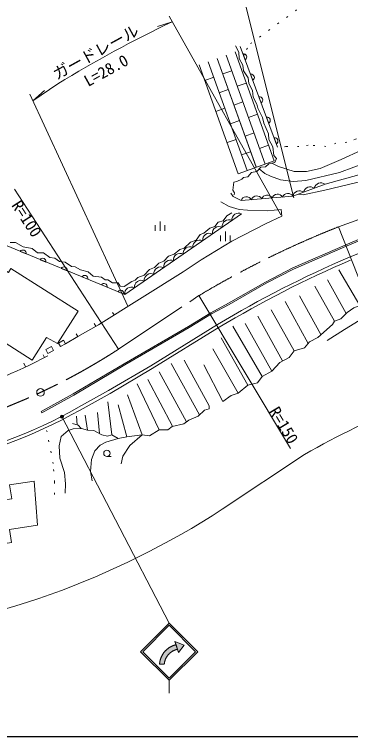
# Model space of a CAD drawing. Units: millimetres, scale not verified. Extents: x 40000 to 680000, y 20000 to 380000.
# Drawn here: x 270886 to 323772, y 205000 to 318548 of the extents above; entities that cross this region are included whole.
import ezdxf
from ezdxf.enums import TextEntityAlignment as Align

# ---------------------------------------------------------------- set-up
doc = ezdxf.new("R2010")
doc.units = ezdxf.units.MM
doc.header["$LTSCALE"] = 1000
doc.linetypes.add('CHAIN', pattern=[18.5, 12, -1.5, 3.5, -1.5])
doc.linetypes.add('DOTTED', pattern=[1.75, 0.25, -1.5])
for name, color, linetype, lineweight in [('M-BGD', 7, 'Continuous', 13), ('M-BMK', 2, 'CHAIN', 13), ('M-BMK-SRVR', 3, 'Continuous', 13), ('M-STR-HTXT', 7, 'Continuous', 13), ('M-STR-STRC', 7, 'Continuous', 13), ('M-TTL-BAND', 7, 'Continuous', 25)]:
    doc.layers.add(name, color=color, linetype=linetype, lineweight=lineweight)
doc.styles.add('ＭＳ ゴシック', font='')
doc.styles.get('ＭＳ ゴシック').set_extended_font_data('MS Gothic')

msp = doc.modelspace()

# ---------------------------------------------------------------- hatches: boundary and pattern name
at = {"layer": 'M-STR-HTXT'}
msp.add_hatch(color=256, dxfattribs=at).paths.add_polyline_path([(278585, 255427, -1), (278146, 255188, -1)])
at = {"layer": 'M-STR-STRC'}
for points in [[(296539, 218717), (296495, 218708), (296451, 218698), (296407, 218687), (296364, 218676), (296320, 218663), (296277, 218650), (296234, 218637), (296191, 218622), (296149, 218607), (296107, 218591), (296065, 218575), (296023, 218557), (295982, 218539), (295941, 218520), (295900, 218501), (295860, 218480), (295820, 218459), (295780, 218438), (295741, 218415), (295702, 218392), (295664, 218369), (295626, 218344), (295588, 218319), (295551, 218294), (295514, 218267), (295478, 218240), (295442, 218213), (295407, 218185), (295372, 218156), (295338, 218126), (295305, 218096), (295271, 218066), (295239, 218035), (295207, 218003), (295175, 217971), (295144, 217938), (295114, 217905), (295084, 217871), (295055, 217836), (295026, 217801), (294998, 217766), (294971, 217730), (294944, 217694), (294918, 217657), (294892, 217620), (294868, 217582), (294844, 217544), (294820, 217505), (294797, 217466), (294775, 217427), (294754, 217387), (294733, 217347), (294713, 217307), (294694, 217266), (294675, 217225), (294657, 217183), (294640, 217142), (294624, 217100), (294608, 217057), (294593, 217015), (294579, 216972), (294565, 216929), (294553, 216886), (294541, 216842), (294530, 216798), (294519, 216754), (294510, 216710), (294501, 216666), (294493, 216622), (294485, 216577), (294479, 216532), (294473, 216488), (294468, 216443), (294464, 216398), (294463, 216394), (293720, 216395), (293723, 216434), (293728, 216491), (293734, 216549), (293741, 216607), (293749, 216664), (293758, 216722), (293768, 216779), (293779, 216836), (293790, 216893), (293803, 216949), (293817, 217006), (293832, 217062), (293848, 217118), (293865, 217173), (293883, 217229), (293902, 217284), (293921, 217338), (293942, 217392), (293964, 217446), (293986, 217500), (294010, 217553), (294034, 217606), (294059, 217658), (294086, 217710), (294113, 217761), (294141, 217812), (294170, 217862), (294200, 217912), (294230, 217961), (294262, 218010), (294294, 218058), (294327, 218106), (294361, 218153), (294396, 218199), (294432, 218245), (294468, 218290), (294505, 218335), (294543, 218379), (294582, 218422), (294622, 218465), (294662, 218507), (294703, 218548), (294745, 218588), (294787, 218628), (294830, 218667), (294874, 218705), (294918, 218742), (294963, 218779), (295009, 218815), (295055, 218850), (295102, 218884), (295150, 218918), (295198, 218950), (295246, 218982), (295295, 219013), (295345, 219043), (295395, 219072), (295446, 219100), (295497, 219128), (295549, 219154), (295601, 219180), (295654, 219204), (295707, 219228), (295760, 219251), (295814, 219273), (295868, 219294), (295923, 219314), (295977, 219333), (296033, 219351), (296088, 219368), (296144, 219384), (296200, 219399), (296256, 219413), (296313, 219427), (296147, 219946), (297617, 219382), (296705, 218198)], [(296313, 219427), (296256, 219413), (296200, 219399), (296144, 219384), (296088, 219368), (296033, 219351), (295977, 219333), (295923, 219314), (295868, 219294), (295814, 219273), (295760, 219251), (295707, 219228), (295654, 219204), (295601, 219180), (295549, 219154), (295497, 219128), (295446, 219100), (295395, 219072), (295345, 219043), (295295, 219013), (295246, 218982), (295198, 218950), (295150, 218918), (295102, 218884), (295055, 218850), (295009, 218815), (294963, 218779), (294918, 218742), (294874, 218705), (294830, 218667), (294787, 218628), (294745, 218588), (294703, 218548), (294662, 218507), (294622, 218465), (294582, 218422), (294543, 218379), (294505, 218335), (294468, 218290), (294432, 218245), (294396, 218199), (294361, 218153), (294327, 218106), (294294, 218058), (294262, 218010), (294230, 217961), (294200, 217912), (294170, 217862), (294141, 217812), (294113, 217761), (294086, 217710), (294059, 217658), (294034, 217606), (294010, 217553), (293986, 217500), (293964, 217446), (293942, 217392), (293921, 217338), (293902, 217284), (293883, 217229), (293865, 217173), (293848, 217118), (293832, 217062), (293817, 217006), (293803, 216949), (293790, 216893), (293779, 216836), (293768, 216779), (293758, 216722), (293749, 216664), (293741, 216607), (293734, 216549), (293728, 216491), (293723, 216434), (293720, 216395), (294463, 216394), (294468, 216443), (294473, 216488), (294479, 216532), (294485, 216577), (294493, 216622), (294501, 216666), (294510, 216710), (294519, 216754), (294530, 216798), (294541, 216842), (294553, 216886), (294565, 216929), (294579, 216972), (294593, 217015), (294608, 217057), (294624, 217100), (294640, 217142), (294657, 217183), (294675, 217225), (294694, 217266), (294713, 217307), (294733, 217347), (294754, 217387), (294775, 217427), (294797, 217466), (294820, 217505), (294844, 217544), (294868, 217582), (294892, 217620), (294918, 217657), (294944, 217694), (294971, 217730), (294998, 217766), (295026, 217801), (295055, 217836), (295084, 217871), (295114, 217905), (295144, 217938), (295175, 217971), (295207, 218003), (295239, 218035), (295271, 218066), (295305, 218096), (295338, 218126), (295372, 218156), (295407, 218185), (295442, 218213), (295478, 218240), (295514, 218267), (295551, 218294), (295588, 218319), (295626, 218344), (295664, 218369), (295702, 218392), (295741, 218415), (295780, 218438), (295820, 218459), (295860, 218480), (295900, 218501), (295941, 218520), (295982, 218539), (296023, 218557), (296065, 218575), (296107, 218591), (296149, 218607), (296191, 218622), (296234, 218637), (296277, 218650), (296320, 218663), (296364, 218676), (296407, 218687), (296451, 218698), (296495, 218708), (296539, 218717)]]:
    msp.add_hatch(color=256, dxfattribs=at).paths.add_polyline_path(points)

# ---------------------------------------------------------------- linework, layer by layer
at = {"layer": 'M-BGD'}
for p, q in [((306424, 313513), (312293, 297697)), ((305603, 312642), (311749, 295528)), ((306850, 312364), (307195, 311435)), ((301368, 311121), (307514, 294007)), ((302780, 311628), (308897, 294595)), ((302780, 311628), (308926, 294514)), ((304191, 312135), (310337, 295021)), ((299956, 310614), (306105, 293493)), ((303653, 309196), (305065, 309703)), ((308050, 309132), (308394, 308203)), ((300829, 308182), (302241, 308689)), ((305943, 307256), (307355, 307763)), ((303120, 306242), (304532, 306749)), ((309362, 305595), (309707, 304666)), ((305410, 304302), (306822, 304809)), ((302587, 303288), (303999, 303795)), ((307701, 302362), (309113, 302869)), ((310551, 302392), (310896, 301464)), ((304878, 301348), (306289, 301855)), ((307168, 299408), (308580, 299915)), ((304345, 298394), (305756, 298901)), ((311760, 299134), (312105, 298205)), ((309459, 297468), (310870, 297975)), ((306635, 296454), (308047, 296961)), ((306102, 293500), (311749, 295528)), ((293048, 284505), (293048, 285405)), ((293798, 284505), (293798, 286005)), ((294548, 284505), (294548, 285405)), ((304070, 282910), (304070, 284410)), ((303320, 282910), (303320, 283810)), ((304820, 282910), (304820, 283810)), ((271792, 281275), (272708, 280899)), ((274930, 279985), (275846, 279608)), ((278241, 278624), (279157, 278247)), ((325236, 272803), (321926, 278396)), ((281502, 277284), (282418, 276907)), ((284562, 276025), (285479, 275648)), ((323085, 271502), (320124, 276802)), ((287200, 274941), (288117, 274564)), ((321229, 270310), (318148, 275829)), ((319074, 268209), (315737, 274293)), ((317090, 266813), (313458, 273399)), ((286298, 271700), (286554, 271289)), ((314911, 265641), (311272, 272081)), ((313071, 264064), (309168, 271115)), ((283454, 269972), (283706, 269531)), ((309843, 261623), (305250, 269543)), ((311371, 262476), (307212, 269926)), ((280623, 268312), (280867, 267909)), ((307590, 260271), (303433, 267700)), ((306067, 258983), (302078, 265984)), ((275385, 265049), (275615, 264589)), ((272384, 263704), (272652, 263125)), ((299981, 255563), (295568, 263684)), ((303696, 257661), (300675, 263470)), ((297950, 254463), (293658, 262354)), ((293640, 253205), (290175, 260445)), ((295731, 253793), (291892, 261121)), ((290987, 252462), (288675, 258728)), ((286215, 252437), (285569, 257628)), ((288554, 252110), (287190, 257164)), ((282359, 253155), (282009, 255561)), ((284256, 252647), (283969, 255969)), ((280730, 254015), (280626, 255368)), ((285435, 249041), (286102, 249041))]:
    msp.add_line(p, q, dxfattribs=at)
at = {"layer": 'M-BGD', "linetype": 'DOTTED'}
for points in [[(306952, 312089), (307402, 313011), (308028, 313955), (318703, 321766), (325542, 326950), (326415, 327338), (328086, 327509), (330010, 323924), (331967, 321285), (332635, 320690), (333443, 321055), (339758, 326342), (342546, 328924), (344719, 330354), (348206, 333081), (349219, 332147), (350439, 330364), (353837, 324554), (356866, 320608), (358074, 319432)], [(331805, 301661), (330111, 300609), (327873, 299651), (326416, 299298), (324543, 298936), (323183, 298438), (321460, 298295), (319894, 297807), (317107, 297998), (315653, 297791), (313609, 297757), (312293, 297697)], [(277181, 243067), (277202, 244997), (276984, 247921), (276016, 252908), (275727, 253517)]]:
    msp.add_lwpolyline(points, dxfattribs=at)
at = {"layer": 'M-BGD'}
for points in [[(315544, 290268), (316305, 290198), (319700, 290900), (329359, 293216), (337870, 295476), (349476, 299378), (364138, 304571), (380074, 310311), (386468, 312588), (389798, 313863), (389961, 314342), (390073, 314825), (389584, 315334), (388490, 315955), (384859, 317429), (379003, 319320), (375155, 320485)], [(323581, 280375), (337109, 285808), (346590, 289189), (362549, 295130), (403307, 309815), (409501, 311581), (420626, 314245), (429945, 315443), (435947, 315858), (440872, 316082), (449180, 315856), (458603, 315325), (461085, 315188), (467586, 314947), (471571, 314943), (474504, 315112), (478381, 315502), (479074, 315426), (487230, 314239), (491935, 313114), (496085, 311720), (499940, 310118), (514721, 302915)], [(305471, 290207), (305496, 290508), (305273, 290917), (305418, 292150), (305862, 292291), (306673, 292649), (306918, 292898), (307627, 293010), (308203, 293698), (309009, 293826), (309645, 294525), (310375, 294592), (310918, 295075), (311873, 295250), (312117, 295877), (311690, 296388), (311528, 297713), (310928, 298909), (310855, 299774), (310114, 301441), (309941, 302350), (309187, 303785), (309042, 304450), (308425, 305555), (308365, 306562), (307783, 307690), (307655, 308561), (306903, 309667), (306840, 310575), (306221, 311613), (306179, 312638), (305646, 313628)], [(382266, 311092), (381340, 311254), (379718, 311194), (378963, 310988), (357601, 305046), (352629, 303662), (342347, 300620), (336215, 298803), (332152, 297384), (328803, 296200), (322006, 293703), (316758, 292426), (314771, 292256), (312771, 292525), (311156, 293098), (310306, 293518), (309405, 294262)], [(311395, 295162), (312426, 294643), (314919, 293832), (316856, 293863), (318964, 294331), (322304, 295738), (325474, 297204), (328086, 298077), (334802, 300889), (339460, 302936), (343516, 304379), (349245, 306180)], [(319762, 291839), (326030, 293573), (333219, 295691), (336467, 296966), (340313, 298046), (342753, 298320), (343342, 298219), (344098, 297570)], [(304932, 290424), (305315, 289913), (306539, 289282), (314687, 289949), (319762, 291839)], [(278908, 266762), (280867, 267909), (284112, 269762), (297410, 278075), (300280, 279948), (305077, 282897), (310478, 285650), (312945, 286807), (312836, 287893), (310664, 287675), (307562, 287767), (306256, 287874), (304678, 288340), (303379, 289074)], [(270235, 282673), (271042, 282674), (272267, 282017), (273650, 281755), (274497, 281058), (275442, 281051), (276436, 280342), (277242, 280224), (277954, 279693), (278892, 279574), (279872, 278897), (280425, 278861), (281273, 278404), (282508, 278091), (283267, 277397), (284588, 277227), (285157, 276791), (285595, 276814), (286316, 276352), (287189, 276352), (287523, 275806), (288145, 275748), (289363, 276548), (289903, 276747), (290322, 277183), (291288, 277560), (292141, 278428), (292934, 278739), (293594, 279438), (294402, 279734), (295102, 280518), (296031, 280842), (296932, 281571), (297612, 281781), (298564, 282719), (299505, 283078), (300128, 283960), (300688, 284135), (301627, 284940), (302424, 285227), (302939, 285866), (303702, 286104), (304304, 286902), (305082, 287376)], [(267886, 282881), (288238, 274514), (306628, 287188)], [(320915, 269814), (321229, 270310), (322240, 270665), (323255, 271671), (324273, 272425), (325236, 272803), (326033, 273980), (326861, 274598), (328671, 275968), (329969, 276446), (330465, 277175), (331346, 277670), (332523, 279070)], [(320110, 267273), (322832, 269003), (327412, 271859), (330282, 273056), (333343, 274109), (335677, 274727), (338131, 275059), (339745, 275012)], [(280982, 256781), (285683, 259390), (292324, 263304), (302825, 269778)], [(281227, 256344), (285931, 258956), (292582, 262876), (303085, 269350)], [(303696, 257661), (304996, 258655), (306067, 258983), (307590, 260271), (309139, 260621), (309843, 261623), (311371, 262476), (312633, 263842), (314105, 264587), (314911, 265641), (316544, 266116), (317293, 267072), (318625, 267753), (320915, 269814)], [(288554, 252110), (290987, 252462), (292144, 252287), (293640, 253205), (295041, 253217), (295695, 253763), (297564, 254192), (298336, 254734), (299790, 255385), (300791, 256318), (301506, 256517), (301544, 257025), (297614, 264200)], [(278876, 243290), (278937, 244765), (278750, 246531), (278039, 248789), (277905, 250728), (278258, 252195), (279352, 253112), (280115, 253368), (281439, 253435), (282359, 253155), (283383, 253130), (284657, 252425), (285508, 252216), (286215, 252437), (287210, 251883), (288554, 252110)], [(281370, 253456), (280890, 253974), (280000, 254202)], [(287660, 247905), (287955, 249108), (289024, 250765), (290987, 252462)], [(283140, 245197), (282867, 246695), (283022, 248582), (283521, 249938), (284383, 250795), (285259, 251275), (287210, 251883)]]:
    msp.add_lwpolyline(points, dxfattribs=at)
for points in [[(265575, 279663), (267753, 278308), (268222, 279061), (269949, 277988), (270343, 278622), (280911, 271915), (277673, 266813), (275931, 267746), (273667, 264177), (266575, 268677), (267696, 270777), (265352, 272429), (266992, 275401), (265953, 275974), (266642, 277224), (264879, 278359)], [(278131, 266308), (278908, 266762), (278580, 267323), (277803, 266869)], [(275832, 265859), (276715, 266327), (277043, 265709), (276160, 265240)], [(260175, 233886), (270416, 235538), (270091, 237551), (274507, 238263), (273966, 245176), (270132, 244603), (270461, 242395), (267595, 241967), (266809, 247145), (262728, 246525), (262578, 247513), (259897, 247106), (260071, 245958), (258231, 245655)]]:
    msp.add_lwpolyline(points, close=True, dxfattribs=at)
msp.add_circle((285435, 249541), 500, dxfattribs=at)
for centre, radius, start, end in [((306931, 311866), 505, 301.53124, 99.18943), ((308130, 308634), 505, 301.53124, 99.18943), ((309443, 305097), 505, 301.53124, 99.18943), ((310631, 301894), 505, 301.53124, 99.18943), ((311841, 298636), 505, 301.53124, 99.18943), ((319099, 291034), 1043, 50.52193, 170.33165), ((315716, 289774), 1043, 50.52193, 170.33165), ((317407, 290404), 1043, 50.52193, 170.33165), ((307383, 288990), 893, 28.43536, 160.92789), ((309013, 289123), 893, 28.43536, 160.92789), ((310642, 289257), 893, 28.43536, 160.92789), ((312272, 289390), 893, 28.43536, 160.92789), ((313902, 289524), 893, 28.43536, 160.92789), ((306147, 286245), 1058, 62.99088, 186.15732), ((304615, 285189), 1058, 62.99088, 186.15732), ((303082, 284133), 1058, 62.99088, 186.15732), ((301550, 283077), 1058, 62.99088, 186.15732), ((300018, 282021), 1058, 62.99088, 186.15732), ((298485, 280964), 1058, 62.99088, 186.15732), ((272213, 280997), 505, 348.82271, 146.4809), ((296953, 279908), 1058, 62.99088, 186.15732), ((275351, 279706), 505, 348.82271, 146.4809), ((295420, 278852), 1058, 62.99088, 186.15732), ((390602, 123490), 170601, 113.13236, 120.96523), ((390602, 123490), 170101, 113.1342, 120.96422), ((278662, 278345), 505, 348.82271, 146.4809), ((293888, 277796), 1058, 62.99088, 186.15732), ((281923, 277005), 505, 348.82271, 146.4809), ((292355, 276740), 1058, 62.99088, 186.15732), ((284983, 275746), 505, 348.82271, 146.4809), ((290823, 275684), 1058, 62.99088, 186.15732), ((287621, 274662), 505, 348.82271, 146.4809), ((289290, 274627), 1058, 62.99088, 186.15732), ((230798, 351539), 97820, 277.47251, 297.61768), ((243101, 323739), 76931, 280.54854, 299.49901), ((243101, 323739), 77431, 280.5428, 299.49752)]:
    msp.add_arc(centre, radius, start, end, dxfattribs=at)
at = {"layer": 'M-BMK'}
for p, q in [((321855, 285143), (397639, 312559)), ((287244, 265898), (299905, 274330))]:
    msp.add_line(p, q, dxfattribs=at)
for centre, radius, start, end in [((376948, 145627), 150000, 111.54861, 120.90557), ((232801, 349779), 100000, 276.32072, 302.98558)]:
    msp.add_arc(centre, radius, start, end, dxfattribs=at)
at = {"layer": 'M-BMK-SRVR'}
msp.add_circle((274985, 259112), 600, dxfattribs=at)
at = {"layer": 'M-STR-HTXT'}
for p, q in [((314866, 289735), (306458, 323133)), ((312788, 287053), (295235, 318266)), ((295726, 317392), (293383, 316658)), ((273762, 304977), (277733, 307623)), ((273762, 304977), (275596, 306609)), ((288749, 272661), (273293, 305988)), ((287244, 265898), (270911, 291062)), ((321855, 285143), (332139, 259100)), ((299905, 274330), (314303, 250278)), ((278366, 255307), (295240, 222848)), ((303577, 240734), (316533, 249360))]:
    msp.add_line(p, q, dxfattribs=at)
msp.add_circle((278366, 255307), 250, dxfattribs=at)
for centre, radius, start, end in [((374464, 150928), 184147, 115.31433, 121.68798), ((380532, 137536), 128842, 111.70922, 119.7832), ((232801, 349779), 130000, 276.3006, 302.98561)]:
    msp.add_arc(centre, radius, start, end, dxfattribs=at)
at = {"layer": 'M-STR-STRC'}
for p, q in [((290740, 218348), (295240, 222848)), ((299741, 218348), (295240, 222848)), ((291094, 218348), (295240, 222495)), ((299387, 218348), (295240, 222495)), ((296705, 218198), (296147, 219946)), ((296147, 219946), (297617, 219382)), ((297617, 219382), (296705, 218198)), ((290740, 218348), (295240, 213848)), ((291094, 218348), (295240, 214201)), ((295240, 214201), (299387, 218348)), ((295241, 213848), (299741, 218348)), ((293720, 216395), (294463, 216394)), ((295240, 213848), (295240, 211848))]:
    msp.add_line(p, q, dxfattribs=at)
for points in [[(336562, 287679), (335699, 287369), (331083, 285590), (325768, 283448), (322917, 282243), (314704, 278700), (310405, 276450), (304580, 273136), (301775, 271644), (298280, 269499), (288133, 263599), (280110, 258874), (275113, 256090)], [(275113, 256090), (275210, 255915), (280209, 258700), (288234, 263427), (298383, 269327), (301875, 271471), (304677, 272960), (310501, 276274), (314790, 278519), (322995, 282059), (325844, 283263), (331156, 285404), (335769, 287182), (336629, 287491), (336562, 287679)]]:
    msp.add_lwpolyline(points, dxfattribs=at)
for points in [[(296313, 219427), (296539, 218717), (296539, 218717), (296495, 218708), (296451, 218698), (296407, 218687), (296364, 218676), (296320, 218663), (296277, 218650), (296234, 218637), (296191, 218622), (296149, 218607), (296107, 218591), (296065, 218575), (296023, 218557), (295982, 218539), (295941, 218520), (295900, 218501), (295860, 218480), (295820, 218459), (295780, 218438), (295741, 218415), (295702, 218392), (295664, 218369), (295626, 218344), (295588, 218319), (295551, 218294), (295514, 218267), (295478, 218240), (295442, 218213), (295407, 218185), (295372, 218156), (295338, 218126), (295305, 218096), (295271, 218066), (295239, 218035), (295207, 218003), (295175, 217971), (295144, 217938), (295114, 217905), (295084, 217871), (295055, 217836), (295026, 217801), (294998, 217766), (294971, 217730), (294944, 217694), (294918, 217657), (294892, 217620), (294868, 217582), (294844, 217544), (294820, 217505), (294797, 217466), (294775, 217427), (294754, 217387), (294733, 217347), (294713, 217307), (294694, 217266), (294675, 217225), (294657, 217183), (294640, 217142), (294624, 217100), (294608, 217057), (294593, 217015), (294579, 216972), (294565, 216929), (294553, 216886), (294541, 216842), (294530, 216798), (294519, 216754), (294510, 216710), (294501, 216666), (294493, 216622), (294485, 216577), (294479, 216532), (294473, 216488), (294468, 216443), (294464, 216398), (294463, 216394), (294463, 216394), (293720, 216395), (293720, 216395), (293723, 216434), (293728, 216491), (293734, 216549), (293741, 216607), (293749, 216664), (293758, 216722), (293768, 216779), (293779, 216836), (293790, 216893), (293803, 216949), (293817, 217006), (293832, 217062), (293848, 217118), (293865, 217173), (293883, 217229), (293902, 217284), (293921, 217338), (293942, 217392), (293964, 217446), (293986, 217500), (294010, 217553), (294034, 217606), (294059, 217658), (294086, 217710), (294113, 217761), (294141, 217812), (294170, 217862), (294200, 217912), (294230, 217961), (294262, 218010), (294294, 218058), (294327, 218106), (294361, 218153), (294396, 218199), (294432, 218245), (294468, 218290), (294505, 218335), (294543, 218379), (294582, 218422), (294622, 218465), (294662, 218507), (294703, 218548), (294745, 218588), (294787, 218628), (294830, 218667), (294874, 218705), (294918, 218742), (294963, 218779), (295009, 218815), (295055, 218850), (295102, 218884), (295150, 218918), (295198, 218950), (295246, 218982), (295295, 219013), (295345, 219043), (295395, 219072), (295446, 219100), (295497, 219128), (295549, 219154), (295601, 219180), (295654, 219204), (295707, 219228), (295760, 219251), (295814, 219273), (295868, 219294), (295923, 219314), (295977, 219333), (296033, 219351), (296088, 219368), (296144, 219384), (296200, 219399), (296256, 219413)], [(296147, 219946), (297617, 219382), (296705, 218198)], [(296147, 219946), (297617, 219382), (296705, 218198)], [(296313, 219427), (296147, 219946), (297617, 219382), (296705, 218198), (296539, 218717)]]:
    msp.add_lwpolyline(points, close=True, dxfattribs=at)
at = {"layer": 'M-TTL-BAND'}
msp.add_line((40000, 205000), (579000, 205000), dxfattribs=at)

# ---------------------------------------------------------------- texts
at = {"layer": 'M-STR-HTXT', "style": 'ＭＳ ゴシック'}
for s, p in [('ガードレール', (284381, 311359)), ('L=28.0', (286015, 308453))]:
    msp.add_text(s, height=1833, rotation=28.908, dxfattribs=at).set_placement(p, align=Align.BOTTOM_CENTER)
msp.add_text('R=100', height=1833, rotation=302.986, dxfattribs=at).set_placement((271896, 289545), align=Align.TOP_LEFT)
msp.add_text('R=150', height=1833, rotation=300.906, dxfattribs=at).set_placement((310416, 255881), align=Align.BOTTOM_LEFT)

doc.saveas('drawing.dxf')
